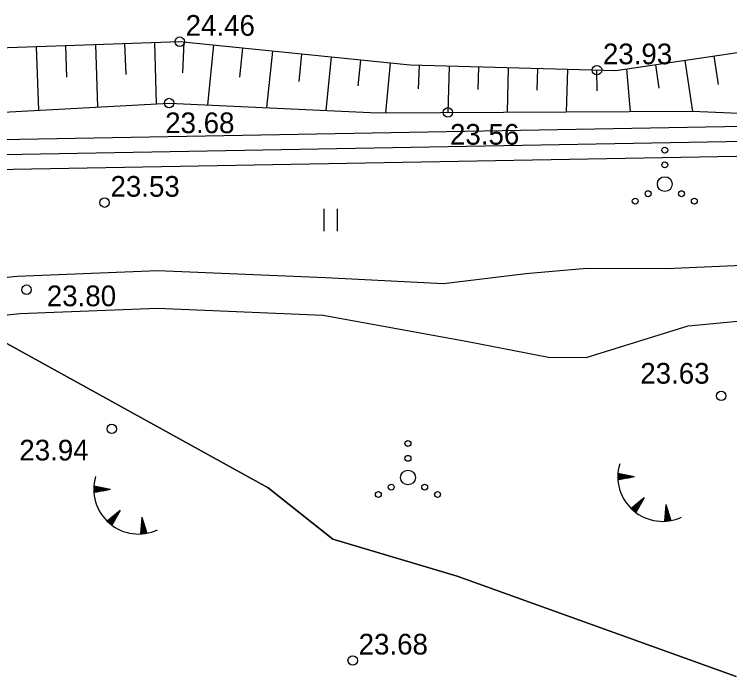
# Model space of a CAD drawing. Extents: x 509422 to 615075, y 6525431 to 6565970.
# Drawn here: x 513080.95 to 513129.32, y 6565842.95 to 6565888.02 of the extents above; entities that cross this region are included whole.
import ezdxf

# ---------------------------------------------------------------- set-up
doc = ezdxf.new("R2010")
doc.units = 0
for name, color, linetype in [('HALJASTUS', 7, 'Continuous'), ('KITSENDUSED', 7, 'Continuous'), ('kma_avalik_veekogu', 7, 'Continuous'), ('KORGUS', 7, 'Continuous'), ('PIIR', 7, 'Continuous'), ('PIIR_TM', 7, 'Continuous'), ('RELJEEF', 7, 'Continuous'), ('TEE', 7, 'Continuous')]:
    doc.layers.add(name, color=color, linetype=linetype)

msp = doc.modelspace()

# ---------------------------------------------------------------- linework, layer by layer
at = {"layer": 'HALJASTUS'}
for p, q in [((513101.878, 6565874.873), (513101.878, 6565873.351)), ((513102.788, 6565874.873), (513102.788, 6565873.351))]:
    msp.add_line(p, q, dxfattribs=at)
for centre, radius in [((513124.932, 6565878.838), 0.2), ((513124.932, 6565877.838), 0.2), ((513124.932, 6565876.538), 0.5), ((513123.802, 6565875.888), 0.2), ((513126.062, 6565875.888), 0.2), ((513122.932, 6565875.388), 0.2), ((513126.932, 6565875.388), 0.2), ((513107.566, 6565858.992), 0.2), ((513107.566, 6565857.992), 0.2), ((513107.566, 6565856.692), 0.5), ((513106.436, 6565856.042), 0.2), ((513108.696, 6565856.042), 0.2), ((513105.566, 6565855.542), 0.2), ((513109.566, 6565855.542), 0.2)]:
    msp.add_circle(centre, radius, dxfattribs=at)
at = {"layer": 'KITSENDUSED'}
msp.add_lwpolyline([(513129.748, 6565843.237), (513110.897, 6565850.028), (513102.495, 6565852.515), (513098.104, 6565856.004), (513069.005, 6565872.068), (513036.248, 6565877.707), (513029.119, 6565877.732), (513006.245, 6565875.164), (512996.506, 6565871.691), (512989.326, 6565873.247), (512982.353, 6565873.796), (512959.599, 6565871.28), (512941.689, 6565882.246), (512935.299, 6565885.201), (512912.748, 6565892.532), (512894.671, 6565896.111), (512858.258, 6565896.561), (512852.342, 6565895.541), (512827.618, 6565887.879), (512825.249, 6565886.393)], dxfattribs=at)
at = {"layer": 'kma_avalik_veekogu'}
msp.add_lwpolyline([(512795.843, 6565876.343), (512804.181, 6565872.884), (512805.688, 6565874.127), (512827.618, 6565887.879), (512852.342, 6565895.541), (512858.258, 6565896.561), (512894.671, 6565896.111), (512912.748, 6565892.532), (512935.299, 6565885.201), (512941.689, 6565882.246), (512959.599, 6565871.28), (512982.353, 6565873.796), (512989.326, 6565873.247), (512996.506, 6565871.691), (513006.245, 6565875.164), (513029.119, 6565877.732), (513036.248, 6565877.707), (513069.005, 6565872.068), (513098.104, 6565856.004), (513102.495, 6565852.515), (513110.897, 6565850.028), (513129.748, 6565843.237)], dxfattribs=at)
at = {"layer": 'KORGUS'}
for centre in [(513092.133, 6565886.172), (513120.347, 6565884.245), (513091.415, 6565882.022), (513110.266, 6565881.389), (513087.053, 6565875.285), (513081.778, 6565869.397), (513128.748, 6565862.216), (513087.539, 6565859.979), (513103.831, 6565844.32)]:
    msp.add_circle(centre, 0.32, dxfattribs=at)
at = {"layer": 'PIIR'}
msp.add_lwpolyline([(513442.384, 6565886.056), (512829.322, 6565875.033), (512905.604, 6565720.31), (513290.987, 6565614.399), (513289.987, 6565493.425), (513354.686, 6565477.937), (513483.571, 6565506.952), (513523.89, 6565738.256), (513543.837, 6565852.517)], close=True, dxfattribs=at)
at = {"layer": 'PIIR_TM'}
for points in [[(512906.302, 6565721.155), (512830.916, 6565874.062), (513442.232, 6565885.053), (513542.704, 6565851.838), (513522.905, 6565738.428), (513482.701, 6565507.781), (513354.693, 6565478.963), (513290.993, 6565494.213), (513291.994, 6565615.159)], [(512832.51, 6565873.09), (513442.08, 6565884.05), (513541.57, 6565851.16), (513521.92, 6565738.6), (513481.83, 6565508.61), (513354.7, 6565479.99), (513337.28, 6565484.16), (513292, 6565495), (513293, 6565615.92), (512907, 6565722), (512869.36, 6565798.35)]]:
    msp.add_lwpolyline(points, close=True, dxfattribs=at)
at = {"layer": 'RELJEEF'}
for p, q in [((513090.433, 6565886.112), (513090.537, 6565881.974)), ((513092.34, 6565884.062), (513092.43, 6565886.141)), ((513082.438, 6565885.83), (513082.589, 6565881.542)), ((513084.512, 6565883.776), (513084.437, 6565885.901)), ((513086.436, 6565885.971), (513086.584, 6565881.759)), ((513088.508, 6565883.955), (513088.434, 6565886.041)), ((513094.42, 6565885.939), (513094.009, 6565881.901)), ((513096.21, 6565883.772), (513096.41, 6565885.736)), ((513098.4, 6565885.533), (513098.011, 6565881.716)), ((513100.2, 6565883.477), (513100.389, 6565885.331)), ((513102.379, 6565885.128), (513102.012, 6565881.53)), ((513128.555, 6565883.281), (513128.275, 6565885.188)), ((513104.191, 6565883.181), (513104.369, 6565884.925)), ((513106.358, 6565884.723), (513106.057, 6565881.37)), ((513124.549, 6565883.03), (513124.317, 6565884.607)), ((513126.296, 6565884.898), (513126.801, 6565881.46)), ((513108.268, 6565882.974), (513108.351, 6565884.567)), ((513110.35, 6565884.514), (513110.266, 6565881.389)), ((513112.309, 6565882.929), (513112.35, 6565884.46)), ((513114.349, 6565884.406), (513114.268, 6565881.406)), ((513116.309, 6565882.884), (513116.348, 6565884.353)), ((513118.348, 6565884.299), (513118.27, 6565881.424)), ((513120.353, 6565882.839), (513120.347, 6565884.245)), ((513122.339, 6565884.317), (513122.601, 6565881.443)), ((513121.755, 6565856.767), (513121.953, 6565856.927)), ((513121.755, 6565856.704), (513122.018, 6565856.914)), ((513121.756, 6565856.832), (513121.889, 6565856.939)), ((513121.757, 6565856.641), (513122.082, 6565856.902)), ((513121.758, 6565856.898), (513121.825, 6565856.952)), ((513121.76, 6565856.579), (513122.147, 6565856.889)), ((513122.875, 6565856.749), (513121.762, 6565856.964)), ((513122.875, 6565856.749), (513121.763, 6565856.53)), ((513121.783, 6565856.534), (513122.211, 6565856.877)), ((513121.889, 6565856.555), (513122.276, 6565856.864)), ((513121.995, 6565856.576), (513122.34, 6565856.852)), ((513122.101, 6565856.597), (513122.405, 6565856.84)), ((513122.207, 6565856.618), (513122.469, 6565856.827)), ((513122.313, 6565856.638), (513122.534, 6565856.815)), ((513122.419, 6565856.659), (513122.598, 6565856.802)), ((513122.526, 6565856.68), (513122.662, 6565856.79)), ((513122.632, 6565856.701), (513122.727, 6565856.777)), ((513122.738, 6565856.722), (513122.791, 6565856.765)), ((513086.324, 6565855.91), (513086.523, 6565856.069)), ((513086.324, 6565855.846), (513086.587, 6565856.056)), ((513086.325, 6565855.975), (513086.458, 6565856.081)), ((513086.327, 6565856.041), (513086.394, 6565856.094)), ((513087.444, 6565855.891), (513086.331, 6565856.106)), ((513086.326, 6565855.783), (513086.652, 6565856.044)), ((513086.329, 6565855.722), (513086.716, 6565856.032)), ((513087.444, 6565855.891), (513086.332, 6565855.673)), ((513086.353, 6565855.677), (513086.781, 6565856.019)), ((513086.459, 6565855.697), (513086.845, 6565856.007)), ((513086.565, 6565855.718), (513086.91, 6565855.994)), ((513086.671, 6565855.739), (513086.974, 6565855.982)), ((513086.777, 6565855.76), (513087.039, 6565855.969)), ((513086.883, 6565855.781), (513087.103, 6565855.957)), ((513086.989, 6565855.801), (513087.167, 6565855.944)), ((513087.095, 6565855.822), (513087.232, 6565855.932)), ((513087.201, 6565855.843), (513087.296, 6565855.919)), ((513087.307, 6565855.864), (513087.361, 6565855.907)), ((513123.539, 6565855.308), (513122.65, 6565854.604)), ((513123.539, 6565855.308), (513122.979, 6565854.323)), ((513123.256, 6565854.811), (513123.266, 6565855.092)), ((513123.31, 6565854.905), (513123.318, 6565855.133)), ((513123.363, 6565854.999), (513123.369, 6565855.174)), ((513123.416, 6565855.093), (513123.421, 6565855.215)), ((513123.47, 6565855.186), (513123.472, 6565855.255)), ((513122.697, 6565854.559), (513122.7, 6565854.644)), ((513122.746, 6565854.514), (513122.752, 6565854.685)), ((513122.794, 6565854.471), (513122.803, 6565854.726)), ((513122.843, 6565854.43), (513122.855, 6565854.766)), ((513122.891, 6565854.39), (513122.906, 6565854.807)), ((513122.94, 6565854.352), (513122.957, 6565854.848)), ((513122.99, 6565854.341), (513123.009, 6565854.889)), ((513123.043, 6565854.435), (513123.06, 6565854.929)), ((513123.096, 6565854.529), (513123.112, 6565854.97)), ((513123.15, 6565854.623), (513123.163, 6565855.011)), ((513123.203, 6565854.717), (513123.215, 6565855.052)), ((513125.003, 6565854.86), (513124.919, 6565853.73)), ((513125.112, 6565854.521), (513124.987, 6565854.644)), ((513125.079, 6565854.624), (513124.992, 6565854.71)), ((513125.046, 6565854.727), (513124.997, 6565854.775)), ((513125.003, 6565854.86), (513125.349, 6565853.781)), ((513088.108, 6565854.451), (513087.219, 6565853.747)), ((513088.108, 6565854.451), (513087.549, 6565853.465)), ((513087.719, 6565853.765), (513087.733, 6565854.153)), ((513087.772, 6565853.859), (513087.784, 6565854.194)), ((513087.826, 6565853.953), (513087.836, 6565854.235)), ((513087.879, 6565854.047), (513087.887, 6565854.275)), ((513087.932, 6565854.141), (513087.939, 6565854.316)), ((513087.986, 6565854.235), (513087.99, 6565854.357)), ((513088.039, 6565854.329), (513088.042, 6565854.398)), ((513125.301, 6565853.772), (513124.948, 6565854.121)), ((513125.342, 6565853.801), (513124.953, 6565854.186)), ((513125.31, 6565853.904), (513124.958, 6565854.252)), ((513125.277, 6565854.007), (513124.963, 6565854.317)), ((513125.244, 6565854.11), (513124.968, 6565854.383)), ((513125.211, 6565854.212), (513124.972, 6565854.448)), ((513125.178, 6565854.315), (513124.977, 6565854.514)), ((513125.145, 6565854.418), (513124.982, 6565854.579)), ((513087.267, 6565853.701), (513087.27, 6565853.786)), ((513087.315, 6565853.656), (513087.321, 6565853.827)), ((513087.364, 6565853.613), (513087.372, 6565853.868)), ((513087.412, 6565853.572), (513087.424, 6565853.909)), ((513087.461, 6565853.532), (513087.475, 6565853.949)), ((513087.509, 6565853.494), (513087.527, 6565853.99)), ((513087.559, 6565853.483), (513087.578, 6565854.031)), ((513087.612, 6565853.577), (513087.63, 6565854.072)), ((513087.666, 6565853.671), (513087.681, 6565854.112)), ((513089.573, 6565854.002), (513089.488, 6565852.872)), ((513089.747, 6565853.458), (513089.547, 6565853.656)), ((513089.714, 6565853.56), (513089.552, 6565853.721)), ((513089.681, 6565853.663), (513089.557, 6565853.787)), ((513089.648, 6565853.766), (513089.561, 6565853.852)), ((513089.615, 6565853.869), (513089.566, 6565853.918)), ((513089.573, 6565854.002), (513089.918, 6565852.923)), ((513124.984, 6565853.733), (513124.923, 6565853.793)), ((513125.05, 6565853.739), (513124.928, 6565853.859)), ((513125.114, 6565853.745), (513124.933, 6565853.924)), ((513125.178, 6565853.753), (513124.938, 6565853.99)), ((513125.24, 6565853.762), (513124.943, 6565854.055)), ((513089.809, 6565852.904), (513089.512, 6565853.197)), ((513089.87, 6565852.914), (513089.517, 6565853.263)), ((513089.912, 6565852.943), (513089.522, 6565853.328)), ((513089.879, 6565853.046), (513089.527, 6565853.394)), ((513089.846, 6565853.149), (513089.532, 6565853.459)), ((513089.813, 6565853.252), (513089.537, 6565853.525)), ((513089.78, 6565853.355), (513089.542, 6565853.59)), ((513089.553, 6565852.876), (513089.493, 6565852.936)), ((513089.619, 6565852.881), (513089.498, 6565853.001)), ((513089.684, 6565852.887), (513089.503, 6565853.067)), ((513089.747, 6565852.895), (513089.507, 6565853.132))]:
    msp.add_line(p, q, dxfattribs=at)
for points in [[(513138.079, 6565886.626), (513121.616, 6565884.211), (513107.714, 6565884.585), (513092.133, 6565886.172), (513066.942, 6565885.285), (513048.189, 6565883.137), (513029.319, 6565883.614), (513015.925, 6565883.952), (512990.028, 6565881.725)], [(512990.028, 6565881.725), (513001.439, 6565880.084), (513011.328, 6565880.271), (513027.469, 6565881.578), (513054.45, 6565880.014), (513091.415, 6565882.022), (513105.503, 6565881.368), (513126.775, 6565881.461), (513157.366, 6565880.16)]]:
    msp.add_lwpolyline(points, dxfattribs=at)
for centre in [(513124.782, 6565856.754), (513089.351, 6565855.896)]:
    msp.add_arc(centre, 3.027, 163.4234, 295.1745, dxfattribs=at)
at = {"layer": 'TEE'}
for points in [[(512997.629, 6565870.922), (513003.32, 6565871.133), (513012.019, 6565871.819), (513017.019, 6565874.073), (513037.263, 6565875.036), (513040.143, 6565872.281), (513044.228, 6565870.106), (513048.582, 6565869.368), (513052.892, 6565869.252), (513057.939, 6565869.393), (513064.586, 6565868.729), (513070.622, 6565868.864), (513076.919, 6565869.872), (513081.144, 6565870.316), (513090.646, 6565870.69), (513101.994, 6565870.214), (513109.968, 6565869.819), (513115.534, 6565870.489), (513119.656, 6565870.855), (513125.049, 6565870.825), (513146.548, 6565871.77)], [(512997.851, 6565867.834), (513003.549, 6565868.605), (513017.633, 6565869.25), (513030.483, 6565870.45), (513036.454, 6565870.686), (513039.385, 6565869.86), (513048.124, 6565866.843), (513052.894, 6565866.715), (513057.848, 6565866.854), (513064.521, 6565864.752), (513070.522, 6565864.729), (513077.252, 6565867.357), (513081.327, 6565867.785), (513090.642, 6565868.152), (513101.835, 6565867.683), (513111.604, 6565865.901), (513117.074, 6565864.825), (513119.618, 6565864.811), (513126.503, 6565866.945), (513145.463, 6565868.74)]]:
    msp.add_lwpolyline(points, dxfattribs=at)

# ---------------------------------------------------------------- texts
at = {"layer": 'KORGUS'}
for s, p in [('24.46 ', (513092.533, 6565886.572)), ('23.93 ', (513120.747, 6565884.645)), ('23.68 ', (513091.151, 6565879.985)), ('23.56 ', (513110.408, 6565879.205)), ('23.53 ', (513087.453, 6565875.685)), ('23.80 ', (513083.148, 6565868.278)), ('23.63 ', (513123.274, 6565863.042)), ('23.94 ', (513081.291, 6565857.844)), ('23.68 ', (513104.231, 6565844.72))]:
    msp.add_text(s, height=1.4, dxfattribs=at).set_placement(p)

doc.saveas('drawing.dxf')
